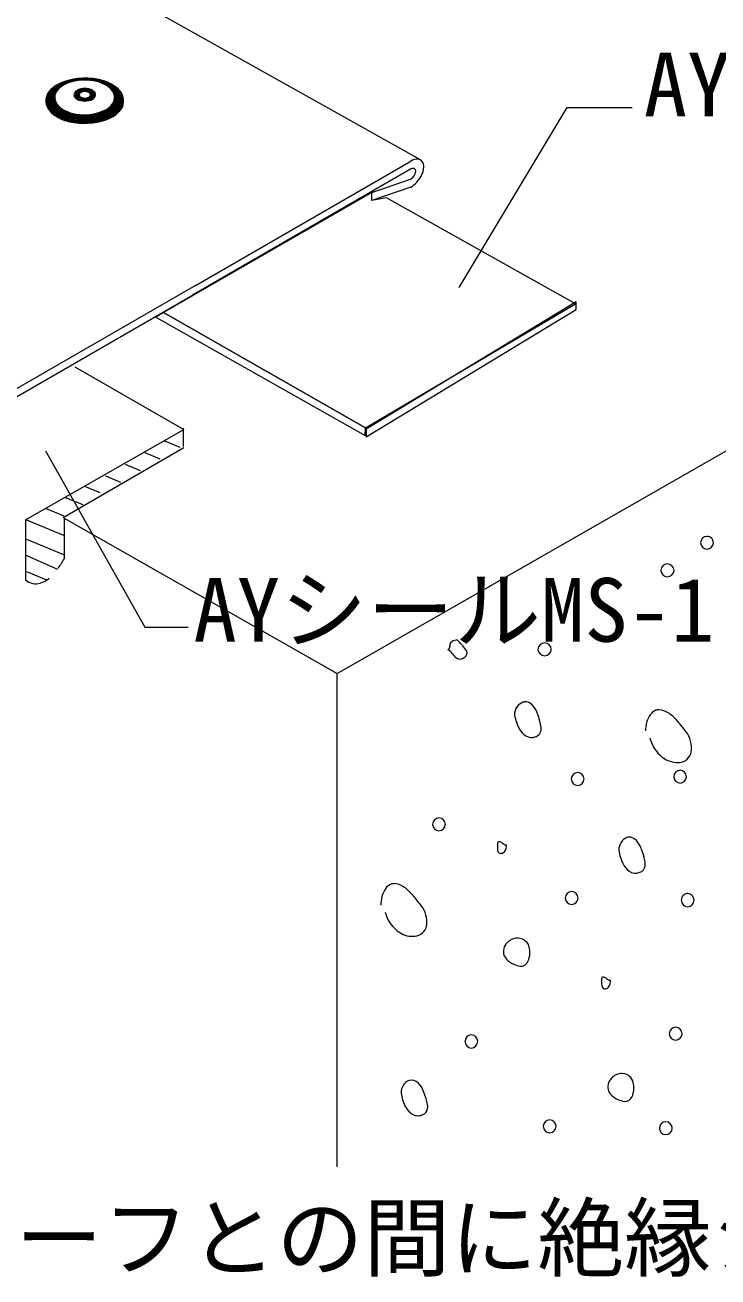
# Model space of a CAD drawing. Units: millimetres, scale not verified. Extents: x -9027 to 5741, y -597 to 9286.
# Drawn here: x 206 to 573, y -597 to 65 of the extents above; entities that cross this region are included whole.
import ezdxf
from ezdxf.enums import TextEntityAlignment as Align

# ---------------------------------------------------------------- set-up
doc = ezdxf.new("R2010")
doc.units = ezdxf.units.MM
doc.header["$LTSCALE"] = 10
doc.layers.add('0-0_文字', color=7, linetype='Continuous', lineweight=18)
doc.layers.add('0-1_レイヤー 3', color=7, linetype='Continuous', lineweight=18)
doc.styles.add('ＭＳ ゴシック', font='')
doc.styles.get('ＭＳ ゴシック').set_extended_font_data('MS Gothic')

# ---------------------------------------------------------------- blocks, each defined once
blk = doc.blocks.new('AIGNBL0102003C')
at = {"layer": '0-0_文字'}
blk.add_lwpolyline([(3235.8, 620.7), (3264.3, 668.3), (3281.5, 668.3)], dxfattribs=at)
blk = doc.blocks.new('AIGNBL0102003F')
at = {"layer": '0-0_文字'}
blk.add_lwpolyline([(3126.4, 577.4), (3152.6, 530.8), (3164.1, 530.8)], dxfattribs=at)

msp = doc.modelspace()

# ---------------------------------------------------------------- linework, layer by layer
at = {"layer": '0-1_レイヤー 3'}
for p, q in [((54.51, 196.26), (414.91, -6.14)), ((409.91, -11.14), (294.51, -77.94)), ((296.11, -72.74), (410.11, -6.94)), ((232.31, -115.74), (289.91, -148.94)), ((206.31, -196.74), (289.91, -148.94)), ((289.71, -148.34), (289.71, -157.94)), ((226.11, -195.54), (289.91, -158.54)), ((279.71, -154.94), (287.91, -158.34)), ((269.31, -161.14), (277.31, -164.54)), ((258.91, -167.34), (266.91, -170.74)), ((248.51, -173.54), (256.51, -176.94)), ((227.31, -184.94), (236.51, -188.74)), ((237.51, -178.94), (245.51, -182.34)), ((217.11, -190.74), (226.51, -194.74)), ((206.31, -196.74), (206.31, -228.54)), ((206.71, -196.74), (226.31, -204.94)), ((226.71, -195.94), (226.71, -217.34)), ((226.71, -195.94), (371.11, -278.14)), ((206.71, -206.94), (226.31, -215.14)), ((206.51, -215.54), (223.11, -222.94)), ((206.71, -224.14), (217.31, -228.54))]:
    msp.add_line(p, q, dxfattribs=at)
for points in [[(371.11, -539.14), (371.11, -278.14), (881.91, 14.46)], [(410.11, -20.74), (389.51, -27.74), (389.51, -23.54), (409.91, -16.54)], [(296.11, -72.74), (143.91, -160.54), (143.71, -331.14), (167.91, -293.34), (164.91, -292.14), (147.91, -319.14), (147.91, -162.54), (294.51, -77.94)]]:
    msp.add_lwpolyline(points, dxfattribs=at)
for points in [[(397.11, -26.34), (389.51, -27.74), (389.51, -23.54), (279.31, -87.14), (386.11, -148.14), (497.11, -82.54)], [(386.51, -148.74), (386.51, -152.94), (497.51, -85.54), (497.51, -81.34)], [(385.91, -152.14), (386.11, -148.14), (279.31, -87.14), (275.11, -89.54)]]:
    msp.add_lwpolyline(points, close=True, dxfattribs=at)
for centre, radius, start, end in [((229.83, 20.97), 14.27, 118.99049, 143.12848), ((230.29, 21.17), 14.13, 119.60501, 144.1996), ((230.24, 21.44), 13.68, 118.49791, 143.58356), ((230.83, 21.43), 13.78, 119.19766, 143.54528), ((230.97, 22.06), 13.19, 120.29432, 146.13444), ((230.89, 22.36), 12.71, 119.11642, 145.58993), ((230.95, 22.56), 12.18, 118.62768, 145.31645), ((230.78, 23), 11.62, 118.06359, 145.06319), ((231.23, 23.21), 11.46, 118.77082, 146.14621), ((231.75, 23.33), 11.41, 119.57329, 146.4558), ((231.48, 23.88), 10.7, 118.85898, 147.10559), ((237.86, 3.92), 33.1, 77.65402, 116.83933), ((237.87, 4.23), 32.65, 78.25579, 116.47298), ((237.89, 4.36), 32.36, 78.48451, 115.98413), ((234.76, 15.3), 21.05, 109.04395, 120.39093), ((234.73, 15.06), 21.14, 110.07574, 119.52053), ((237.85, 5.96), 30.47, 79.85912, 115.53298), ((234.74, 17.55), 18.43, 111.29822, 121.51965), ((237.85, 8.34), 27.89, 79.40868, 116.70615), ((237.85, 8.69), 27.4, 80.02599, 116.29123), ((237.83, 10.46), 25.63, 79.69399, 117.19562), ((237.77, 10.06), 25.87, 79.94241, 116.29771), ((237.67, 4.84), 31.75, 79.21005, 108.72906), ((237.71, 4.82), 31.93, 78.61897, 107.91391), ((237.68, 7.98), 28.42, 78.6054, 109.80091), ((239.41, 17.25), 18.51, 59.84337, 81.05264), ((239.09, 16), 19.95, 59.8563, 80.42486), ((239.25, 15.01), 20.93, 60.63973, 80.80969), ((239.38, 14.89), 21.17, 60.1571, 80.22176), ((239.43, 13.01), 23.25, 61.5436, 80.64725), ((239.58, 15.72), 20.45, 59.01073, 79.5461), ((239.55, 12.93), 23.46, 61.03768, 80.03299), ((239.67, 12.87), 23.65, 60.52514, 79.43304), ((239.97, 13.01), 23.48, 60.55585, 79.24681), ((239.67, 11.77), 24.9, 60.56595, 78.79787), ((239.8, 11.6), 25.18, 60.2072, 78.23893), ((243.39, 23.6), 11.02, 40.19366, 61.14705), ((243.55, 23.31), 11.4, 39.07982, 60.76141), ((244.35, 23.55), 11, 36.80856, 61.98885), ((244.83, 23.69), 10.83, 36.39644, 62.039), ((245.06, 23.44), 11.04, 34.0187, 62.78365), ((243.7, 21.46), 13.79, 44.87863, 60.39692), ((243.52, 21.07), 14.43, 44.15753, 59.18687), ((244.41, 21.42), 13.87, 42.17687, 60.17352), ((245, 21.35), 13.75, 42.1672, 61.73871), ((244.93, 21.07), 14.21, 41.41147, 60.58863), ((245.6, 21.14), 14.03, 40.97557, 61.41726), ((225.09, 25.01), 8.07, 145.86098, 221.3351), ((225.44, 25.15), 7.87, 147.05244, 222.47484), ((225.59, 25.35), 7.62, 146.52721, 223.18127), ((225.88, 25.54), 7.36, 146.36974, 224.51092), ((226.34, 25.7), 7.34, 149.55501, 227.19852), ((226.59, 25.84), 7.2, 149.16164, 227.73834), ((226.59, 25.96), 6.67, 147.9712, 213.30198), ((226.74, 26.22), 6.47, 147.92364, 214.65102), ((227.12, 26.35), 6.31, 149.06479, 216.80655), ((227.55, 26.5), 6.18, 149.48221, 220.15162), ((227.67, 26.75), 5.96, 150.37405, 221.54021), ((234.83, 27.73), 3.03, 115.89376, 168.12996), ((234.15, 28.18), 2.28, 175.59759, 232.32739), ((234.27, 28.16), 1.85, 148.32131, 212.83614), ((235.5, 27.3), 3.36, 118.27765, 146.82826), ((235.58, 29.08), 3.46, 213.86433, 241.11477), ((234.53, 28.11), 1.72, 145.74869, 213.04513), ((235.95, 29.06), 3.42, 213.44305, 241.45105), ((235.54, 27.32), 3, 114.26953, 144.20521), ((235.53, 28.06), 2.07, 119.5685, 240.4315), ((237.62, 22.85), 8.65, 90.4751, 118.39685), ((235.24, 28.13), 1.52, 154.16463, 225.40018), ((236.19, 27.56), 2.63, 119.13154, 151.95978), ((237.61, 23.38), 7.81, 61.72581, 118.27419), ((236.72, 29.45), 3.5, 223.1385, 238.79047), ((237.71, 23.99), 6.96, 60.7361, 119.2639), ((235.98, 28.06), 1.55, 115.4755, 244.5245), ((237.72, 23.39), 7.22, 79.98362, 116.34852), ((235.67, 28.14), 1.06, 160.49093, 202.52394), ((236.44, 27.8), 1.9, 119.19672, 158.43143), ((236.54, 28.64), 2.06, 205.98267, 239.9746), ((237.71, 23.65), 6.81, 65.7249, 114.2751), ((237.71, 24.88), 5.17, 62.3255, 117.6745), ((237.34, 31.21), 4.99, 246.05401, 266.50139), ((237.61, 24.82), 5.08, 65.60752, 114.39248), ((237.61, 31.49), 5.08, 245.60752, 294.39248), ((237.64, 33.25), 7.04, 265.01768, 290.51266), ((237.92, 24.11), 7.4, 59.1123, 92.81521), ((238.11, 25.46), 5.11, 59.36022, 80.25111), ((238.68, 27.67), 2.06, 25.98267, 59.9746), ((238.79, 28.51), 1.9, 299.19672, 338.43143), ((239.62, 27.95), 1.58, 17.04361, 71.84389), ((239.35, 28.27), 1.79, 295.29367, 4.51784), ((239.33, 27.92), 2.26, 13.56547, 58.58655), ((239.38, 28.29), 2.16, 301.6306, 4.32623), ((239.55, 28.17), 1.06, 340.49093, 22.52394), ((240.13, 28.01), 1.93, 6.00682, 72.49585), ((239.68, 28.4), 2.37, 295.63893, 355.64231), ((240.25, 28.02), 2.21, 5.6321, 67.09364), ((239.72, 28.42), 2.74, 300.60769, 356.23598), ((239.85, 27.2), 3.39, 32.44967, 64.48679), ((239.71, 29.32), 3.64, 296.14126, 323.46988), ((239.72, 26.73), 4.23, 49.36962, 61.86969), ((240.39, 28.58), 3.03, 295.89376, 348.12996), ((241.08, 28.13), 2.28, 355.5977, 52.32728), ((241.24, 28.15), 1.71, 324.47404, 30.60033), ((247.35, 26.76), 5.96, 330.37405, 41.54021), ((247.71, 26.51), 6.15, 329.17605, 40.43092), ((248.1, 26.36), 6.31, 329.0649, 36.80645), ((248.63, 25.87), 7.2, 329.16164, 47.73834), ((248.15, 26.23), 6.65, 329.94759, 35.76139), ((248.91, 25.72), 7.33, 329.26738, 47.41386), ((248.64, 25.95), 6.67, 327.9712, 33.30198), ((249.26, 25.57), 7.5, 327.07229, 43.56252), ((249.63, 25.36), 7.62, 326.52731, 43.18116), ((249.78, 25.16), 7.87, 327.05254, 42.47474), ((250.07, 25.01), 8.11, 326.19169, 41.01897), ((230.22, 29.36), 13.75, 222.1672, 241.73871), ((230.93, 29.97), 14.08, 222.96272, 241.01426), ((230.16, 28.47), 11.04, 214.0187, 242.78365), ((231.11, 30.02), 13.76, 224.86095, 240.4146), ((230.61, 28.92), 11.19, 214.75426, 241.76018), ((231.53, 30.25), 13.79, 224.87863, 240.39692), ((230.88, 29.16), 11, 216.80856, 241.98885), ((231.2, 29.48), 10.89, 219.77977, 242.13781), ((231.63, 29.91), 11.02, 220.19366, 241.14705), ((235.97, 37.38), 19.66, 240.56153, 261.45015), ((235.51, 29.59), 4.23, 229.36962, 241.86969), ((237.32, 43.16), 25.58, 260.40433, 296.44961), ((237.61, 33.38), 8.57, 241.406, 298.594), ((237.61, 31.9), 6.91, 237.64416, 302.35584), ((237.71, 32.95), 7.69, 243.74786, 296.25214), ((237.61, 33.91), 8.26, 247.96305, 292.03695), ((237.18, 30.81), 4.91, 242.48967, 263.11325), ((237.62, 33.21), 7.35, 261.95409, 293.1586), ((243.55, 29.63), 10.7, 298.85898, 327.10559), ((243.96, 29.47), 10.91, 298.19722, 325.9076), ((244, 29.5), 11.46, 298.77082, 326.14621), ((243.96, 29.26), 11.81, 300.25185, 327.40987), ((244.28, 29.35), 12.18, 298.62768, 325.31645), ((244.33, 29.36), 12.71, 299.11642, 325.58993), ((244.75, 29.13), 12.67, 299.07866, 325.62769), ((244.57, 29.36), 13.5, 299.9369, 324.39487), ((244.99, 29.27), 13.68, 298.49791, 323.58356), ((244.93, 29.14), 14.13, 299.60501, 324.1996), ((244.88, 29.26), 14.81, 300.13719, 323.69639), ((230.13, 29.1), 14.56, 220.33831, 240.28334), ((230.29, 29.24), 14.21, 221.41147, 240.58863), ((235.38, 39.13), 25.88, 241.19535, 259.15351), ((235.55, 38.54), 24.9, 240.56595, 258.79787), ((235.36, 36.96), 22.89, 239.41735, 258.70079), ((235.41, 37.11), 22.5, 239.85743, 258.8862), ((236.4, 38.98), 24.17, 239.97932, 267.55598), ((235.79, 38.7), 23.25, 241.5436, 260.64725), ((235.56, 36.92), 21.04, 240.24569, 260.08518), ((235.85, 37.42), 21.17, 240.1571, 260.22176), ((235.98, 37.7), 20.93, 240.63973, 260.80969), ((236.13, 37.11), 19.95, 239.8563, 260.42486), ((237.34, 47.48), 34.45, 258.56498, 295.76268), ((237.36, 46.08), 32.65, 258.25579, 296.47298), ((237.34, 44.92), 31.08, 257.99207, 297.13176), ((237.43, 45.44), 31.06, 258.19716, 296.5543), ((237.51, 45.37), 29.71, 259.17624, 289.7558), ((237.38, 45.75), 30.47, 259.85912, 295.53298), ((237.38, 43.97), 27.89, 259.40868, 296.70615), ((237.38, 44.02), 27.4, 260.02599, 296.29123), ((237.4, 42.65), 25.63, 259.69399, 297.19562), ((237.48, 43.78), 29.02, 265.83971, 297.57316), ((240.92, 34.37), 18.2, 291.36282, 300.32595), ((413.52, -12.15), 6.22, 85.84049, 123.20781), ((413.44, -9.29), 3.39, 12.35789, 81.03642), ((411.59, -14.25), 3.53, 106.39382, 118.36645), ((407.31, -11.77), 5.43, 298.64019, 353.97968), ((411.17, -12.3), 1.54, 358.22546, 111.93574), ((406.71, -9.66), 10.21, 329.59613, 358.38906), ((411.26, -9.9), 5.65, 359.55656, 13.67036), ((401.16, -7.16), 16.27, 303.37207, 331.88816), ((566.81, -209.05), 3.5, 91.66375, 178.33625), ((566.89, -208.76), 3.59, 182.91793, 267.08207), ((566.53, -208.76), 3.59, 272.91793, 357.08207), ((566.74, -208.92), 3.38, 359.58577, 90.41423), ((181.35, -192.22), 51.86, 324.51368, 331.02165), ((545.81, -223.65), 3.5, 91.66375, 178.33625), ((545.89, -223.36), 3.59, 182.91793, 267.08207), ((545.66, -223.8), 3.66, 4.03963, 89.23352), ((545.72, -223.35), 3.6, 269.89917, 356.82768), ((211.74, -222.48), 8.14, 228.16419, 287.94214), ((210.44, -218.26), 12.55, 287.69474, 311.2401), ((429.28, -264.06), 1.35, 288.52846, 331.67335), ((428.08, -263.61), 2.63, 335.32698, 0.4835), ((432.36, -263.12), 1.72, 136.85274, 195.73334), ((434.63, -265.06), 4.7, 97.50518, 138.4345), ((434.18, -261.84), 1.45, 38.37806, 96.50745), ((331.3, -350.45), 137.22, 37.86499, 40.71382), ((480.91, -265.54), 3.6, 89.89917, 176.82768), ((480.84, -265.42), 3.47, 1.19343, 88.80657), ((423.6, -273.67), 10.32, 35.288, 53.73261), ((443.79, -258.62), 14.86, 217.71501, 228.0428), ((436.06, -267.25), 3.27, 227.54191, 304.56772), ((434.14, -263.98), 7.06, 302.29938, 311.01284), ((437.17, -267.2), 2.64, 307.18724, 21.61108), ((480.96, -265.09), 3.66, 184.03963, 269.23352), ((480.88, -265.32), 3.43, 270.47495, 359.52505), ((471.92, -299.88), 7.02, 143.10295, 182.189), ((471.26, -298.96), 5.94, 109.09882, 146.33313), ((470.78, -297.38), 4.29, 84.74299, 109.96177), ((470.33, -298.55), 5.51, 44.52971, 81.15579), ((466.03, -302.61), 11.42, 17.66892, 43.95584), ((542.23, -303.82), 6.75, 112.99251, 145.37227), ((541.11, -301.83), 4.49, 87.4321, 109.75972), ((540.54, -307.9), 10.58, 57.58759, 85.82337), ((488.96, -295.79), 24.44, 190.25437, 208.73906), ((616.07, -255.57), 145.82, 197.38814, 198.92639), ((458.99, -309.09), 20.13, 8.99746, 18.02215), ((550.13, -308.67), 16.02, 147.1599, 179.53989), ((537.25, -313.56), 17.13, 48.43255, 58.44126), ((528.97, -322.85), 29.57, 40.80078, 48.36886), ((477.78, -366.42), 96.79, 36.57664, 40.52851), ((476.8, -302.34), 10.63, 209.29178, 235.70015), ((473.89, -305.96), 6.01, 239.21745, 291.72064), ((474.84, -307.62), 4.13, 287.91907, 354.91847), ((470.59, -307.29), 8.39, 355.25826, 9.23323), ((543.72, -317.71), 14.81, 352.71294, 37.24199), ((554.5, -307.81), 18.5, 193.53921, 226.27764), ((551.2, -311.91), 13.26, 224.35003, 273.95938), ((551.59, -318.2), 6.96, 274.31825, 348.54112), ((498.49, -334.13), 3.59, 92.91793, 177.08207), ((498.21, -334.05), 3.5, 1.66375, 88.33625), ((552.63, -332.87), 3.52, 91.97426, 178.02574), ((552.33, -332.93), 3.59, 2.91793, 87.08207), ((498.49, -333.76), 3.59, 182.91793, 267.08207), ((498.19, -333.82), 3.52, 271.97436, 358.02564), ((552.61, -332.64), 3.5, 181.66375, 268.33625), ((552.33, -332.56), 3.59, 272.91793, 357.08207), ((425.09, -358.13), 3.59, 92.91793, 177.08207), ((424.73, -358.13), 3.59, 2.91793, 87.08207), ((425.03, -357.82), 3.52, 181.97426, 268.02574), ((424.81, -357.84), 3.5, 271.66375, 358.33625), ((470.58, -370.15), 14.73, 174.53714, 186.22679), ((457.78, -368.33), 1.92, 150.64664, 192.62159), ((456.63, -367.77), 0.648, 89.92728, 143.20282), ((456.57, -369.25), 2.12, 61.31223, 88.37963), ((455.18, -373.11), 6.21, 59.72108, 67.14882), ((463.86, -360.89), 8.82, 231.01535, 244.12954), ((454.61, -368.95), 6.1, 325.33058, 1.95778), ((460.2, -367.35), 1.49, 262.85504, 290.18456), ((526.97, -371.41), 6.86, 146.07487, 182.76328), ((526.82, -370.9), 6.46, 112.81588, 149.1276), ((525.63, -369.23), 4.49, 80.75259, 107.09923), ((525.11, -370.54), 5.86, 43.43765, 77.81082), ((521.24, -374.1), 11.13, 16.48277, 43.06256), ((670.79, -326.61), 145.78, 197.70559, 199.33872), ((458.02, -371.47), 2.1, 187.40057, 215.79005), ((457.22, -372), 1.15, 217.83185, 264.54656), ((457.8, -370.8), 2.45, 253.58385, 318.30694), ((543.11, -368.48), 23.23, 188.08016, 206.66434), ((515.15, -380.96), 19.07, 9.32801, 18.56344), ((532.39, -373.8), 11.26, 206.92716, 232.20776), ((528.9, -377.74), 6.02, 235.48497, 291.52143), ((529.9, -379.36), 4.16, 286.86961, 352.8063), ((526.28, -379.1), 7.79, 354.24796, 9.15475), ((402.24, -395.8), 6.74, 113.14047, 145.69432), ((401.11, -393.82), 4.48, 87.40929, 109.78253), ((400.54, -399.65), 10.34, 57.39649, 85.73361), ((410.63, -400.84), 16.52, 147.67199, 179.67674), ((397.23, -405.29), 16.88, 48.03094, 58.22927), ((388.61, -414.83), 29.73, 40.38395, 47.96737), ((330.23, -464.1), 106.12, 36.52004, 40.22584), ((495.23, -397.07), 3.52, 91.97426, 178.02574), ((495.16, -396.9), 3.44, 180.74688, 269.25312), ((494.93, -397.13), 3.59, 2.91793, 87.08207), ((495.01, -396.84), 3.5, 271.66375, 358.33625), ((556.53, -397.97), 3.42, 90.27439, 182.99876), ((556.31, -398.14), 3.6, 359.89917, 86.82768), ((404.24, -409.75), 14.31, 352.80245, 38.0003), ((556.61, -398.04), 3.5, 181.66375, 268.33625), ((556.33, -397.96), 3.59, 272.91793, 357.08207), ((413.75, -400.33), 17.7, 193.10674, 237.55061), ((410.86, -405.01), 12.2, 237.21109, 275.88568), ((411.68, -410.3), 6.86, 273.57582, 349.51094), ((465.1, -425.15), 6.1, 148.26802, 220.35803), ((467.7, -427.16), 9.37, 109.88548, 146.2086), ((466.2, -425.67), 7.51, 67.50804, 102.96468), ((466.97, -424.22), 5.88, 12.50111, 69.05832), ((459.82, -425.69), 13.18, 357.9254, 12.01408), ((468.47, -421.98), 10.72, 221.62724, 248.00509), ((467.16, -428.14), 5.37, 314.3441, 332.71743), ((463.24, -426.18), 9.76, 333.04152, 0.10371), ((469.85, -419.63), 13.43, 246.29209, 262.56282), ((468.49, -429.48), 3.48, 263.77305, 314.07624), ((512.59, -439.97), 1.72, 149.21401, 192.74735), ((524.09, -441.28), 13.21, 175.9439, 188.73072), ((513.72, -442.86), 2.73, 188.97802, 213.52299), ((511.69, -439.53), 0.729, 91.14387, 141.98624), ((511.6, -441.79), 2.99, 54.9958, 88.55405), ((518.86, -432.49), 8.82, 231.01535, 244.12954), ((509.33, -440.58), 6.39, 326.12315, 2.14541), ((515.2, -438.95), 1.49, 262.85504, 290.18456), ((512.66, -443.5), 1.49, 215.60092, 256.40616), ((512.79, -442.58), 2.42, 258.52681, 319.5244), ((442.23, -472.87), 3.52, 91.97426, 178.02574), ((441.93, -472.93), 3.59, 2.91793, 87.08207), ((550.21, -468.64), 3.5, 181.66375, 268.33625), ((550.16, -468.79), 3.44, 90.74688, 179.25312), ((550.1, -468.76), 3.42, 0.24382, 89.75618), ((550.07, -468.71), 3.44, 270.63512, 359.36488), ((442.23, -472.82), 3.52, 178.70516, 268.02169), ((441.79, -472.64), 3.72, 274.95602, 358.31713), ((520.82, -495.38), 5.4, 103.97403, 124.31705), ((521.47, -496.66), 6.8, 83.22439, 106.71509), ((521.83, -495.93), 6.05, 13.28647, 85.78908), ((411.73, -499.83), 6.83, 144.23582, 182.61034), ((410.95, -498.88), 5.65, 109.01149, 147.44149), ((410.52, -498.35), 5, 45.72522, 106.31238), ((405.76, -502.71), 11.46, 17.10447, 43.9359), ((520.22, -496.92), 6.01, 148.13504, 220.28992), ((522.82, -498.35), 8.98, 124.20193, 149.14286), ((514.05, -497.37), 13.95, 358.03294, 11.66675), ((427.15, -496.95), 22.47, 188.18695, 207.1133), ((170.51, -590.45), 262.52, 19.41935, 20.30582), ((400.08, -509.34), 19.04, 9.67454, 18.94017), ((523.47, -493.73), 10.56, 222.05177, 248.3163), ((523.45, -500.75), 3.81, 264.94928, 336.26979), ((518.44, -497.91), 9.55, 332.74295, 0.40228), ((417.55, -501.81), 11.7, 207.32899, 231.92902), ((414.86, -507.83), 4.11, 287.79461, 355.04296), ((410.74, -507.56), 8.24, 355.68532, 9.92742), ((524.95, -491.28), 13.4, 246.3342, 262.11733), ((413.9, -505.97), 6.18, 234.79077, 291.008), ((483.63, -517.87), 3.52, 91.97426, 178.02574), ((483.33, -517.93), 3.59, 2.91793, 87.08207), ((545.03, -518.87), 3.52, 91.97426, 178.02574), ((544.84, -518.82), 3.47, 1.18002, 88.81998), ((483.56, -517.7), 3.44, 180.74688, 269.25312), ((483.41, -517.64), 3.5, 271.66375, 358.33625), ((544.96, -518.7), 3.44, 180.74688, 269.25312), ((544.91, -518.74), 3.4, 270.08341, 359.91659)]:
    msp.add_arc(centre, radius, start, end, dxfattribs=at)

# ---------------------------------------------------------------- block references
at = {"layer": '0-0_文字', "xscale": 2, "yscale": 2}
for name in ['AIGNBL0102003C', 'AIGNBL0102003F']:
    msp.add_blockref(name, (-6035.89, -1315.14), dxfattribs=at)

# ---------------------------------------------------------------- texts
at = {"layer": '0-0_文字', "style": 'ＭＳ ゴシック'}
for s, p in [('AYブチルテープ', (533.25, 6.56)), ('AYシールMS-1', (295.07, -271.4)), ('● 改修工事の場合、既存下地とリベットルーフとの間に絶縁シートが必要です。', (-695.83, -603.74))]:
    msp.add_text(s, height=33.72, dxfattribs=at).set_placement(p, align=Align.BOTTOM_LEFT)

doc.saveas('drawing.dxf')
